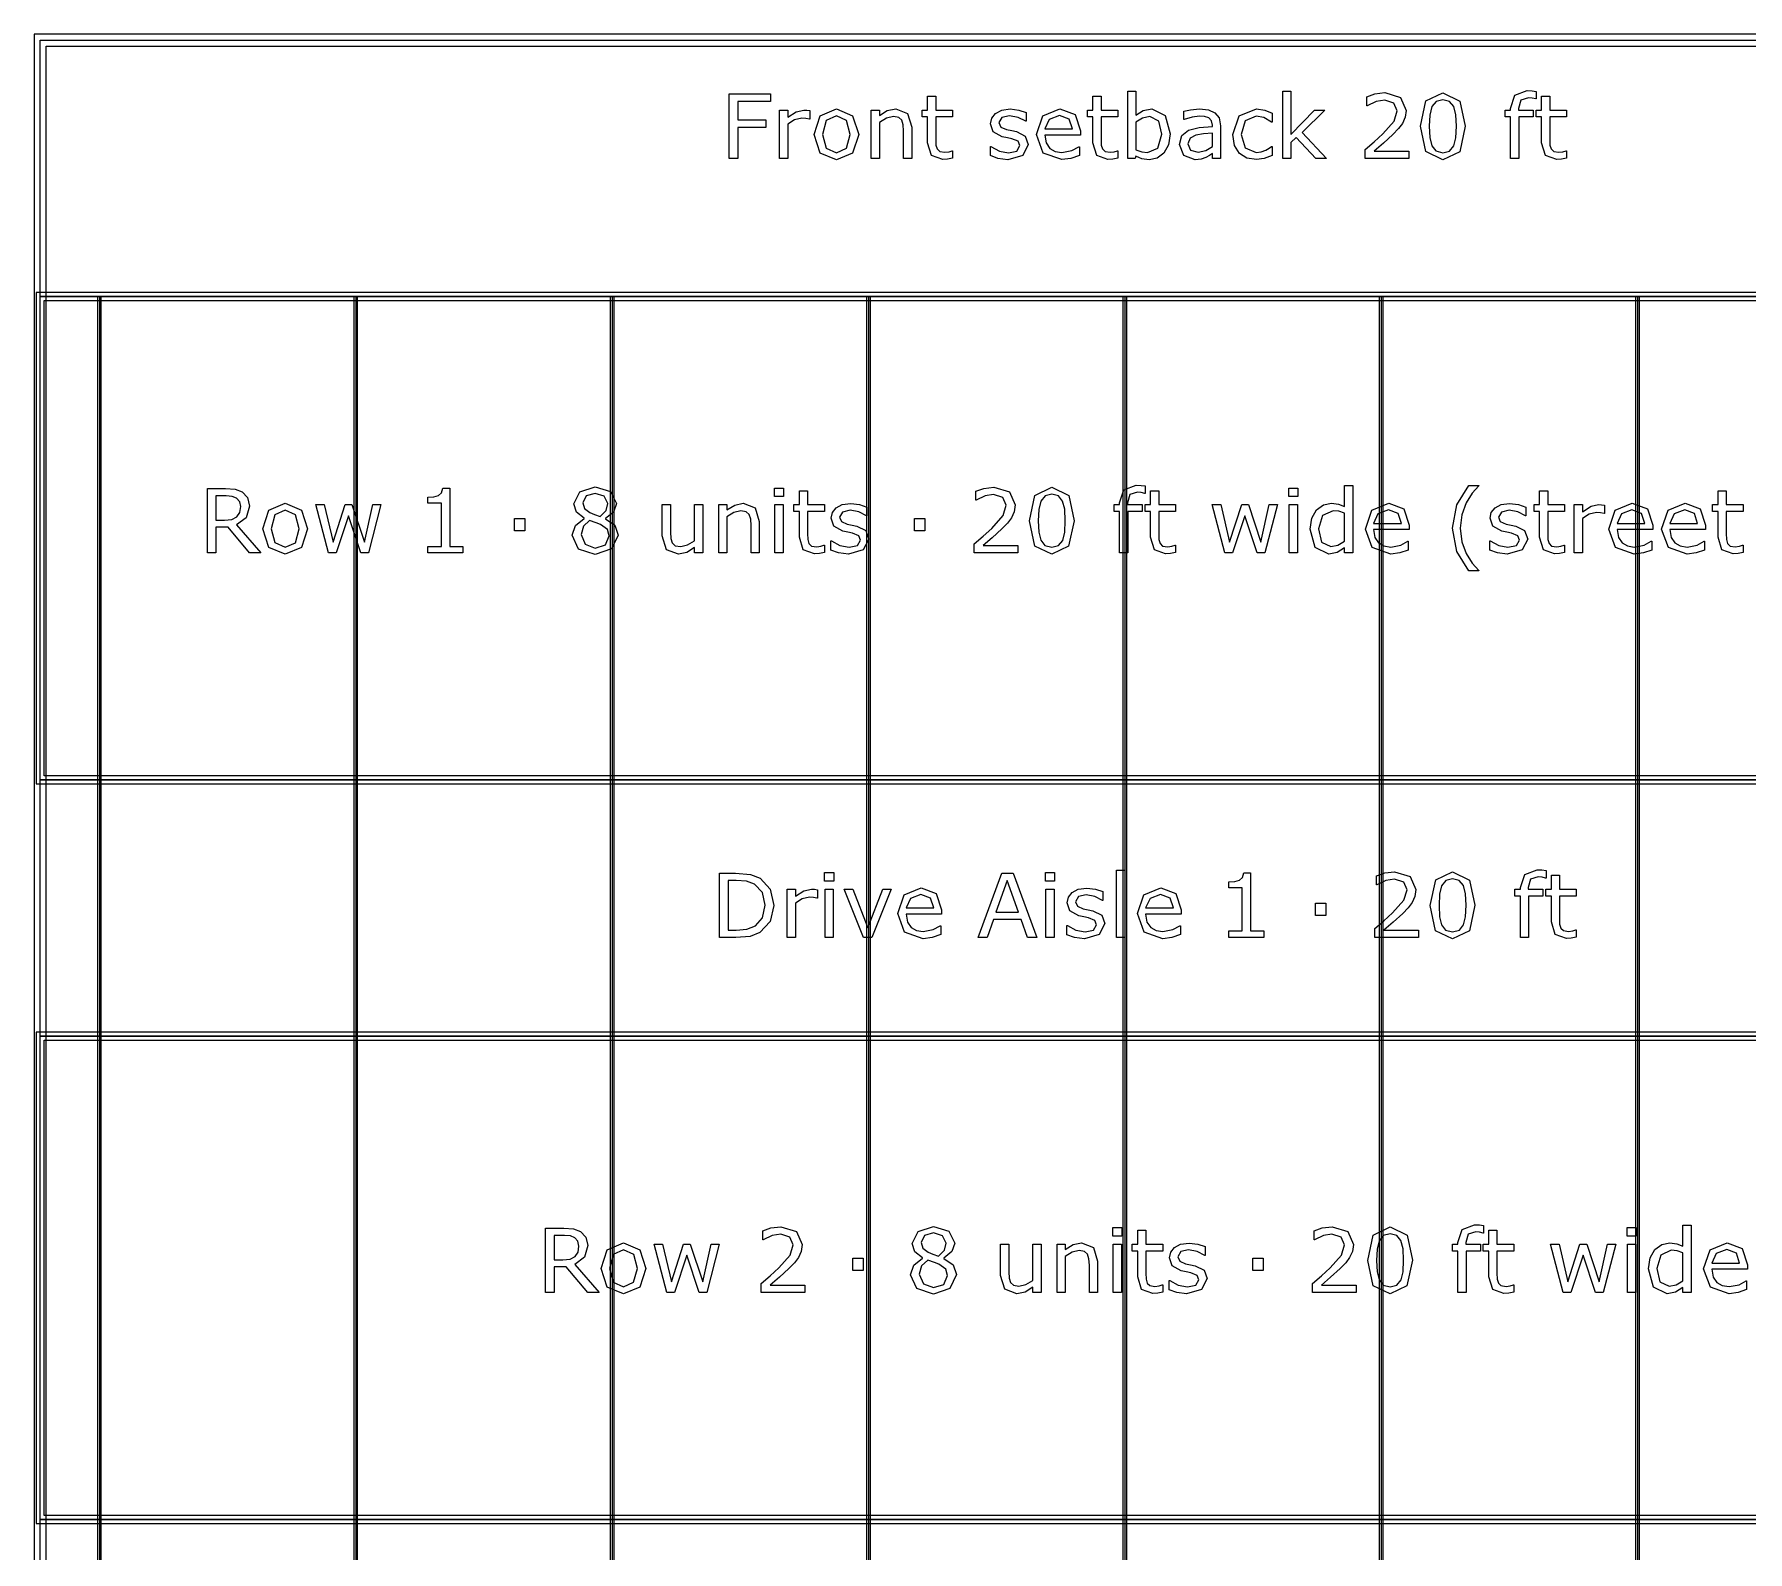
# Model space of a CAD drawing. Extents: x -3 to 198, y 3 to 612.
# Drawn here: x 11.48 to 57.46, y 267.13 to 307.84 of the extents above; entities that cross this region are included whole.
import ezdxf

# ---------------------------------------------------------------- set-up
doc = ezdxf.new("R2010")
doc.units = 0
doc.header["$MEASUREMENT"] = 0
doc.layers.add('Layer 1', color=7, linetype='Continuous')

msp = doc.modelspace()

# ---------------------------------------------------------------- linework, layer by layer
at = {"layer": 'Layer 1', "color": 7}
for points in [[(11.483006, 307.840781), (11.483006, 188.19656), (71.066891, 188.19656), (71.066891, 307.840781), (11.483006, 307.840781)], [(11.641652, 307.682137), (70.908244, 307.682137), (70.908244, 300.802979), (11.641652, 300.802979), (11.641652, 307.682137)], [(31.237783, 306.033785), (30.362257, 306.033785), (30.362257, 305.545444), (31.114535, 305.545444), (31.114535, 305.340816), (30.362257, 305.340816), (30.362257, 304.507141), (30.132038, 304.507141), (30.132038, 306.23844), (31.237783, 306.23844), (31.237783, 306.033785)], [(41.967346, 305.166429), (41.920837, 304.87343), (41.797589, 304.654831), (41.616205, 304.516481), (41.398778, 304.471131), (41.205767, 304.497854), (41.042985, 304.567625), (41.029042, 304.507167), (40.824403, 304.507167), (40.824403, 306.31636), (41.042993, 306.31636), (41.042993, 305.669877), (41.23833, 305.793147), (41.470874, 305.841962), (41.833641, 305.665247), (41.967354, 305.166429), (41.967346, 305.166429)], [(46.157782, 304.507167), (45.869429, 304.507167), (45.348531, 305.07573), (45.20668, 304.940872), (45.20668, 304.507141), (44.98809, 304.507141), (44.98809, 306.316333), (45.20668, 306.316333), (45.20668, 305.155925), (45.838036, 305.8059), (46.1136, 305.8059), (45.510149, 305.205931), (46.157782, 304.507167)], [(48.369273, 304.507167), (47.197252, 304.507167), (47.197252, 304.750187), (47.441425, 304.959472), (47.67048, 305.167593), (47.976274, 305.510598), (48.058827, 305.786162), (47.969297, 305.996611), (47.72164, 306.07334), (47.492585, 306.03614), (47.251902, 305.922184), (47.240287, 305.922184), (47.240287, 306.166367), (47.460041, 306.240768), (47.727466, 306.274503), (48.144883, 306.145439), (48.296036, 305.797777), (48.270451, 305.612913), (48.197199, 305.451305), (48.090228, 305.309436), (47.942564, 305.154814), (47.685604, 304.917615), (47.437943, 304.706002), (48.369281, 304.706002), (48.369273, 304.507167)], [(49.880806, 305.373386), (49.734304, 304.688539), (49.282007, 304.471131), (48.826221, 304.692032), (48.683209, 305.371057), (48.828547, 306.052412), (49.282007, 306.273338), (49.73663, 306.048919), (49.880806, 305.373386), (49.880806, 305.373386)], [(51.788828, 306.104746), (51.777213, 306.104746), (51.683035, 306.125648), (51.580715, 306.13729), (51.376076, 306.074504), (51.313291, 305.850111), (51.313291, 305.805926), (51.70745, 305.805926), (51.70745, 305.622226), (51.320265, 305.622226), (51.320265, 304.507141), (51.101674, 304.507141), (51.101674, 305.6222), (50.954011, 305.6222), (50.954011, 305.8059), (51.101674, 305.8059), (51.101674, 305.848921), (51.216784, 306.203541), (51.549322, 306.327948), (51.680709, 306.321069), (51.788841, 306.304665), (51.788828, 306.104746)], [(32.29353, 305.567537), (32.281915, 305.567537), (32.186572, 305.583941), (32.07844, 305.589762), (31.883101, 305.544412), (31.701719, 305.429319), (31.701719, 304.507141), (31.483128, 304.507141), (31.483128, 305.8059), (31.701719, 305.8059), (31.701719, 305.61405), (31.930773, 305.761714), (32.134248, 305.8059), (32.216801, 305.80246), (32.29354, 305.791877), (32.29353, 305.567537)], [(33.60624, 305.155925), (33.443458, 304.654805), (33.007441, 304.471105), (32.569096, 304.654805), (32.407478, 305.155925), (32.569096, 305.657072), (33.007441, 305.841936), (33.443458, 305.657072), (33.60624, 305.155925), (33.60624, 305.155925)], [(35.03057, 304.507141), (34.811979, 304.507141), (34.811979, 305.246624), (34.801502, 305.414052), (34.763132, 305.537321), (34.679415, 305.609394), (34.537564, 305.633735), (34.350366, 305.58955), (34.163169, 305.476758), (34.163169, 304.507141), (33.944578, 304.507141), (33.944578, 305.8059), (34.163169, 305.8059), (34.163169, 305.661728), (34.374782, 305.794258), (34.599188, 305.841936), (34.920098, 305.715201), (35.030556, 305.350102), (35.03057, 304.507141)], [(36.125851, 304.518783), (35.990974, 304.49206), (35.861913, 304.481476), (35.559606, 304.588447), (35.456125, 304.931453), (35.456125, 305.62212), (35.308458, 305.62212), (35.308458, 305.80582), (35.456125, 305.80582), (35.456125, 306.179041), (35.674715, 306.179041), (35.674715, 305.80582), (36.125851, 305.80582), (36.125851, 305.62212), (35.674715, 305.62212), (35.674715, 305.030275), (35.679372, 304.869831), (35.711929, 304.76286), (35.781692, 304.694254), (35.918891, 304.673352), (36.030513, 304.688433), (36.114227, 304.715183), (36.125843, 304.715183), (36.125851, 304.518783)], [(38.154795, 304.881552), (38.007128, 304.589717), (37.605991, 304.475761), (37.34089, 304.509496), (37.139741, 304.585061), (37.139741, 304.830409), (37.151356, 304.830409), (37.381575, 304.706002), (37.624584, 304.660652), (37.850151, 304.707166), (37.931542, 304.853665), (37.887357, 304.969923), (37.7176, 305.037365), (37.595517, 305.061707), (37.459479, 305.091922), (37.21647, 305.224478), (37.145543, 305.440749), (37.1781, 305.591905), (37.279255, 305.71864), (37.444363, 305.804682), (37.669931, 305.837226), (37.904798, 305.808175), (38.103624, 305.739569), (38.103624, 305.505862), (38.091983, 305.505862), (37.888508, 305.609341), (37.653638, 305.652362), (37.451324, 305.605848), (37.368772, 305.469826), (37.41877, 305.348885), (37.576898, 305.282634), (37.711774, 305.25472), (37.837348, 305.229056), (38.072216, 305.109305), (38.154771, 304.881394), (38.154795, 304.881552)], [(39.554706, 305.133885), (38.597789, 305.133885), (38.633833, 304.924574), (38.732665, 304.779238), (38.875678, 304.695524), (39.059388, 304.667611), (39.325651, 304.719945), (39.5175, 304.824588), (39.529116, 304.824588), (39.529116, 304.586225), (39.303548, 304.508332), (39.061703, 304.476926), (38.557083, 304.651339), (38.3757, 305.148993), (38.548944, 305.65477), (39.007056, 305.841962), (39.41168, 305.688478), (39.554695, 305.252471), (39.554706, 305.133885)], [(40.560457, 304.518783), (40.425581, 304.49206), (40.29652, 304.481476), (39.994213, 304.588447), (39.890732, 304.931453), (39.890732, 305.62212), (39.743068, 305.62212), (39.743068, 305.80582), (39.890732, 305.80582), (39.890732, 306.179041), (40.109322, 306.179041), (40.109322, 305.80582), (40.560457, 305.80582), (40.560457, 305.62212), (40.109322, 305.62212), (40.109322, 305.030275), (40.113979, 304.869831), (40.146536, 304.76286), (40.216299, 304.694254), (40.353498, 304.673352), (40.46512, 304.688433), (40.548837, 304.715183), (40.560452, 304.715183), (40.560457, 304.518783)], [(43.317262, 304.507167), (43.099835, 304.507167), (43.099835, 304.645518), (43.02077, 304.589717), (42.925427, 304.533917), (42.799854, 304.489731), (42.633584, 304.471211), (42.335928, 304.587468), (42.213842, 304.88396), (42.27663, 305.122323), (42.458015, 305.266494), (42.742881, 305.337429), (43.099835, 305.365342), (43.099835, 305.39905), (43.073091, 305.522293), (42.998677, 305.599049), (42.887058, 305.635085), (42.75102, 305.644345), (42.55917, 305.621062), (42.34058, 305.555948), (42.328965, 305.555948), (42.328965, 305.778013), (42.513837, 305.816377), (42.752194, 305.837279), (42.990552, 305.813996), (43.167285, 305.73724), (43.278905, 305.59889), (43.317275, 305.388441), (43.317262, 304.507167)], [(44.698573, 304.588553), (44.490446, 304.507167), (44.28232, 304.47809), (44.024196, 304.518783), (43.823046, 304.64438), (43.691657, 304.855994), (43.645149, 305.154814), (43.819556, 305.65477), (44.28232, 305.836141), (44.500911, 305.804762), (44.698573, 305.728033), (44.698573, 305.485013), (44.686957, 305.485013), (44.479995, 305.604764), (44.273031, 305.646621), (43.978862, 305.52105), (43.871894, 305.154814), (43.976536, 304.793208), (44.273031, 304.667611), (44.407904, 304.685073), (44.531152, 304.730396), (44.620682, 304.781566), (44.686957, 304.829244), (44.698573, 304.829244), (44.698573, 304.588553)], [(49.575012, 304.845516), (49.629659, 305.066443), (49.644767, 305.373386), (49.629659, 305.680355), (49.57385, 305.901255), (49.462228, 306.03614), (49.282007, 306.081489), (49.100623, 306.03614), (48.987839, 305.898953), (48.933192, 305.674534), (48.919248, 305.371057), (48.932028, 305.067607), (48.986675, 304.849009), (49.094807, 304.710632), (49.282005, 304.66298), (49.46339, 304.70833), (49.575009, 304.845516), (49.575012, 304.845516)], [(52.601569, 304.518783), (52.466692, 304.49206), (52.337632, 304.481476), (52.035324, 304.588447), (51.931843, 304.931453), (51.931843, 305.62212), (51.784177, 305.62212), (51.784177, 305.80582), (51.931843, 305.80582), (51.931843, 306.179041), (52.150434, 306.179041), (52.150434, 305.80582), (52.601569, 305.80582), (52.601569, 305.62212), (52.150434, 305.62212), (52.150434, 305.030275), (52.15509, 304.869831), (52.187645, 304.76286), (52.257407, 304.694254), (52.394609, 304.673352), (52.506229, 304.688433), (52.589946, 304.715183), (52.601561, 304.715183), (52.601569, 304.518783)], [(33.380672, 305.155925), (33.28184, 305.530336), (33.007441, 305.653579), (32.730714, 305.530336), (32.633045, 305.155925), (32.731875, 304.785033), (33.007441, 304.659461), (33.280678, 304.783868), (33.380672, 305.155925), (33.380672, 305.155925)], [(39.341928, 305.301313), (39.254725, 305.567563), (38.995438, 305.661755), (38.715224, 305.558276), (38.597789, 305.301313), (39.341928, 305.301313)], [(41.741778, 305.160608), (41.665041, 305.512927), (41.417381, 305.633841), (41.22437, 305.591984), (41.042985, 305.486177), (41.042985, 304.742038), (41.202278, 304.683909), (41.354595, 304.667505), (41.638297, 304.786117), (41.741778, 305.160502), (41.741778, 305.160608)], [(43.099835, 304.826916), (43.099835, 305.188522), (42.863803, 305.171059), (42.649861, 305.137325), (42.497546, 305.053611), (42.43941, 304.898988), (42.506849, 304.73037), (42.71265, 304.674569), (42.923102, 304.718754), (43.099835, 304.82689), (43.099835, 304.826916)], [(11.535715, 300.908918), (11.535715, 287.732473), (71.01418, 287.732473), (71.01418, 300.908918), (11.535715, 300.908918)], [(13.17644, 300.802979), (13.17644, 248.150962), (13.28186, 248.150962), (13.28186, 300.802979), (13.17644, 300.802979)], [(13.22915, 300.802979), (13.22915, 248.150962)], [(20.055598, 300.802979), (20.055598, 248.150962), (20.161018, 248.150962), (20.161018, 300.802979), (20.055598, 300.802979)], [(20.108308, 300.802979), (20.108308, 248.150962)], [(26.934756, 300.802979), (26.934756, 248.150962), (27.040176, 248.150962), (27.040176, 300.802979), (26.934756, 300.802979)], [(26.987466, 300.802979), (26.987466, 248.150962)], [(33.813914, 300.802979), (33.813914, 248.150962), (33.919334, 248.150962), (33.919334, 300.802979), (33.813914, 300.802979)], [(33.866624, 300.802979), (33.866624, 248.150962)], [(40.693072, 300.802979), (40.693072, 248.150962), (40.798492, 248.150962), (40.798492, 300.802979), (40.693072, 300.802979)], [(40.745782, 300.802979), (40.745782, 248.150962)], [(47.57223, 300.802979), (47.57223, 248.150962), (47.67765, 248.150962), (47.67765, 300.802979), (47.57223, 300.802979)], [(47.62494, 300.802979), (47.62494, 248.150962)], [(54.451388, 300.802979), (54.451388, 248.150962), (54.556808, 248.150962), (54.556808, 300.802979), (54.451388, 300.802979)], [(54.504098, 300.802979), (54.504098, 248.150962)], [(22.984227, 293.923821), (22.047076, 293.923821), (22.047076, 294.100562), (22.407519, 294.100562), (22.407519, 295.260944), (22.047076, 295.260944), (22.047076, 295.419085), (22.204043, 295.430727), (22.330779, 295.466763), (22.414495, 295.540026), (22.450539, 295.660941), (22.630761, 295.660941), (22.630761, 294.100589), (22.984227, 294.100589), (22.984227, 293.923821)], [(27.150245, 294.406341), (26.974676, 294.03312), (26.535169, 293.884292), (26.086359, 294.029628), (25.920091, 294.401711), (26.003806, 294.66214), (26.239838, 294.848195), (26.239838, 294.855074), (26.032874, 295.017872), (25.966599, 295.238772), (26.127055, 295.564341), (26.535169, 295.694569), (26.949096, 295.570162), (27.103737, 295.25388), (27.030487, 295.022502), (26.815384, 294.845787), (26.815384, 294.838908), (27.064206, 294.666823), (27.150245, 294.406367), (27.150245, 294.406341)], [(31.592993, 295.440014), (31.346497, 295.440014), (31.346497, 295.666735), (31.592993, 295.666735), (31.592993, 295.440014)], [(37.87516, 293.923847), (36.703139, 293.923847), (36.703139, 294.166867), (36.947309, 294.376152), (37.176367, 294.584273), (37.482161, 294.927278), (37.564714, 295.202842), (37.475184, 295.413291), (37.227527, 295.49002), (36.998469, 295.45282), (36.757789, 295.338864), (36.746173, 295.338864), (36.746173, 295.583047), (36.965928, 295.657448), (37.233353, 295.691183), (37.650769, 295.562119), (37.801923, 295.214457), (37.776338, 295.029593), (37.703085, 294.867985), (37.596115, 294.726116), (37.448451, 294.571494), (37.19149, 294.334295), (36.94383, 294.122682), (37.875168, 294.122682), (37.87516, 293.923847)], [(39.386693, 294.790066), (39.240191, 294.105219), (38.787894, 293.887811), (38.332108, 294.108712), (38.189093, 294.787737), (38.334433, 295.469092), (38.787894, 295.690018), (39.242517, 295.465599), (39.386693, 294.790066), (39.386693, 294.790066)], [(41.294715, 295.521426), (41.283073, 295.521426), (41.188892, 295.542328), (41.086575, 295.55397), (40.881936, 295.491184), (40.819148, 295.266791), (40.819148, 295.222606), (41.213311, 295.222606), (41.213311, 295.038906), (40.826125, 295.038906), (40.826125, 293.923821), (40.607535, 293.923821), (40.607535, 295.03888), (40.459868, 295.03888), (40.459868, 295.22258), (40.607535, 295.22258), (40.607535, 295.265601), (40.722644, 295.620221), (41.05518, 295.744628), (41.186569, 295.737749), (41.294702, 295.721345), (41.294715, 295.521426)], [(45.392135, 295.44004), (45.145636, 295.44004), (45.145636, 295.666762), (45.392135, 295.666762), (45.392135, 295.44004)], [(46.864134, 293.923821), (46.645544, 293.923821), (46.645544, 294.05987), (46.449043, 293.933134), (46.226965, 293.887785), (45.857221, 294.066828), (45.721183, 294.563318), (45.767692, 294.857481), (45.895591, 295.077244), (46.079299, 295.212102), (46.29789, 295.258616), (46.479274, 295.236391), (46.645544, 295.170113), (46.645544, 295.732881), (46.864134, 295.732881), (46.864134, 293.923821)], [(50.24532, 293.444793), (49.979057, 293.444793), (49.659308, 293.959857), (49.545363, 294.588903), (49.659308, 295.217923), (49.979057, 295.733013), (50.24532, 295.733013), (50.24532, 295.721371), (50.065099, 295.524892), (49.906968, 295.266765), (49.793023, 294.951673), (49.750002, 294.588903), (49.791859, 294.224969), (49.906968, 293.911042), (50.066261, 293.652914), (50.24532, 293.456409), (50.24532, 293.444793)], [(17.560146, 293.923821), (17.261328, 293.923821), (16.682294, 294.61216), (16.357896, 294.61216), (16.357896, 293.923821), (16.127677, 293.923821), (16.127677, 295.65512), (16.612531, 295.65512), (16.874143, 295.634218), (17.062503, 295.562119), (17.209005, 295.412127), (17.262491, 295.184241), (17.16831, 294.870287), (16.909024, 294.680767), (17.560146, 293.923821)], [(17.021808, 295.167917), (16.995065, 295.299309), (16.909024, 295.396993), (16.790427, 295.443506), (16.628809, 295.457529), (16.357896, 295.457529), (16.357896, 294.804089), (16.590439, 294.804089), (16.781125, 294.822609), (16.919489, 294.894682), (16.996228, 295.006309), (17.021808, 295.167917), (17.021808, 295.167917)], [(18.814719, 294.572605), (18.651939, 294.071485), (18.215919, 293.887785), (17.777575, 294.071485), (17.615957, 294.572605), (17.777575, 295.073752), (18.215919, 295.258616), (18.651939, 295.073752), (18.814719, 294.572605), (18.814719, 294.572605)], [(20.78669, 295.22258), (20.448338, 293.923821), (20.246026, 293.923821), (19.912325, 294.924924), (19.580951, 293.923821), (19.3798, 293.923821), (19.037961, 295.22258), (19.265854, 295.22258), (19.504211, 294.21682), (19.82861, 295.22258), (20.008831, 295.22258), (20.341368, 294.21682), (20.566936, 295.22258), (20.78669, 295.22258)], [(26.874682, 295.251657), (26.778176, 295.449301), (26.534005, 295.523728), (26.293323, 295.453957), (26.200306, 295.265601), (26.246815, 295.120265), (26.389829, 295.01213), (26.513077, 294.957467), (26.671207, 294.901667), (26.830499, 295.060972), (26.874682, 295.251657), (26.874682, 295.251657)], [(29.421034, 293.923821), (29.202444, 293.923821), (29.202444, 294.067992), (28.99083, 293.934298), (28.767588, 293.887785), (28.449004, 294.012192), (28.335056, 294.379618), (28.335056, 295.22258), (28.553647, 295.22258), (28.553647, 294.483097), (28.56296, 294.31334), (28.602491, 294.193563), (28.683882, 294.119163), (28.829223, 294.095879), (29.014095, 294.140065), (29.202454, 294.252856), (29.202454, 295.222553), (29.421045, 295.222553), (29.421034, 293.923821)], [(30.937219, 293.923821), (30.718629, 293.923821), (30.718629, 294.663304), (30.708151, 294.830732), (30.669781, 294.954001), (30.586065, 295.026074), (30.444214, 295.050415), (30.257016, 295.00623), (30.069818, 294.893438), (30.069818, 293.923821), (29.851228, 293.923821), (29.851228, 295.22258), (30.069818, 295.22258), (30.069818, 295.078408), (30.281434, 295.210938), (30.505838, 295.258616), (30.826748, 295.131881), (30.937206, 294.766782), (30.937219, 293.923821)], [(31.579039, 293.923821), (31.360449, 293.923821), (31.360449, 295.22258), (31.579039, 295.22258), (31.579039, 293.923821)], [(32.685949, 293.935463), (32.551072, 293.90874), (32.422011, 293.898156), (32.119704, 294.005127), (32.016223, 294.348133), (32.016223, 295.0388), (31.868557, 295.0388), (31.868557, 295.2225), (32.016223, 295.2225), (32.016223, 295.595721), (32.234814, 295.595721), (32.234814, 295.2225), (32.685949, 295.2225), (32.685949, 295.0388), (32.234814, 295.0388), (32.234814, 294.446955), (32.23947, 294.286511), (32.272025, 294.17954), (32.34179, 294.110934), (32.478989, 294.090032), (32.590612, 294.105113), (32.674326, 294.131863), (32.685941, 294.131863), (32.685949, 293.935463)], [(33.877734, 294.298232), (33.73007, 294.006397), (33.32893, 293.892441), (33.063832, 293.926176), (32.862682, 294.001741), (32.862682, 294.247089), (32.874298, 294.247089), (33.104516, 294.122682), (33.347525, 294.077332), (33.573093, 294.123846), (33.654481, 294.270345), (33.610299, 294.386603), (33.440542, 294.454045), (33.318456, 294.478387), (33.182418, 294.508602), (32.939411, 294.641158), (32.868485, 294.857429), (32.901042, 295.008585), (33.002197, 295.13532), (33.167302, 295.221362), (33.39287, 295.253906), (33.62774, 295.224855), (33.826563, 295.156249), (33.826563, 294.922542), (33.814948, 294.922542), (33.611471, 295.026021), (33.376603, 295.069042), (33.17429, 295.022528), (33.091737, 294.886506), (33.141733, 294.765565), (33.299863, 294.699314), (33.43474, 294.6714), (33.560314, 294.645736), (33.795181, 294.525985), (33.877734, 294.298074), (33.877734, 294.298232)], [(39.080899, 294.262196), (39.135546, 294.483123), (39.150653, 294.790066), (39.135546, 295.097035), (39.079735, 295.317935), (38.968115, 295.45282), (38.787894, 295.498169), (38.606509, 295.45282), (38.493726, 295.315633), (38.439079, 295.091214), (38.425135, 294.787737), (38.437914, 294.484287), (38.492564, 294.265689), (38.600696, 294.127312), (38.787894, 294.07966), (38.969276, 294.12501), (39.080899, 294.262196), (39.080899, 294.262196)], [(42.107453, 293.935463), (41.972579, 293.90874), (41.843518, 293.898156), (41.541211, 294.005127), (41.437727, 294.348133), (41.437727, 295.0388), (41.290064, 295.0388), (41.290064, 295.2225), (41.437727, 295.2225), (41.437727, 295.595721), (41.656321, 295.595721), (41.656321, 295.2225), (42.107453, 295.2225), (42.107453, 295.0388), (41.656321, 295.0388), (41.656321, 294.446955), (41.660977, 294.286511), (41.693534, 294.17954), (41.763297, 294.110934), (41.900499, 294.090032), (42.012119, 294.105113), (42.095835, 294.131863), (42.10745, 294.131863), (42.107453, 293.935463)], [(44.842167, 295.222606), (44.503816, 293.923847), (44.301502, 293.923847), (43.967802, 294.92495), (43.636428, 293.923847), (43.435279, 293.923847), (43.09344, 295.222606), (43.321331, 295.222606), (43.559688, 294.216847), (43.884088, 295.222606), (44.064309, 295.222606), (44.396847, 294.216847), (44.622415, 295.222606), (44.842167, 295.222606)], [(45.378181, 293.923821), (45.15959, 293.923821), (45.15959, 295.22258), (45.378181, 295.22258), (45.378181, 293.923821)], [(48.381481, 294.550539), (47.424566, 294.550539), (47.46061, 294.341227), (47.55944, 294.195892), (47.702455, 294.112178), (47.886163, 294.084264), (48.152426, 294.136599), (48.344275, 294.241241), (48.35589, 294.241241), (48.35589, 294.002878), (48.130323, 293.924985), (47.888475, 293.893579), (47.383857, 294.067992), (47.202472, 294.565646), (47.375719, 295.071423), (47.833828, 295.258616), (48.238455, 295.105131), (48.381467, 294.669125), (48.381481, 294.550539)], [(51.559191, 294.298206), (51.411525, 294.006371), (51.010388, 293.892415), (50.745289, 293.926149), (50.544137, 294.001714), (50.544137, 294.247062), (50.555752, 294.247062), (50.785971, 294.122655), (51.028978, 294.077306), (51.254545, 294.123819), (51.335936, 294.270319), (51.291753, 294.386577), (51.121997, 294.454019), (50.99991, 294.478361), (50.863872, 294.508576), (50.620864, 294.641132), (50.549939, 294.857402), (50.582494, 295.008558), (50.683652, 295.135294), (50.848757, 295.221336), (51.074324, 295.25388), (51.309192, 295.224829), (51.508018, 295.156222), (51.508018, 294.922516), (51.496403, 294.922516), (51.292928, 295.025994), (51.058061, 295.069016), (50.855747, 295.022502), (50.773195, 294.88648), (50.82319, 294.765539), (50.981321, 294.699287), (51.116195, 294.671374), (51.241768, 294.645709), (51.476639, 294.525959), (51.559191, 294.298047), (51.559191, 294.298206)], [(52.54634, 293.935436), (52.411463, 293.908713), (52.282402, 293.89813), (51.980095, 294.005101), (51.876614, 294.348106), (51.876614, 295.038774), (51.728948, 295.038774), (51.728948, 295.222474), (51.876614, 295.222474), (51.876614, 295.595695), (52.095205, 295.595695), (52.095205, 295.222474), (52.54634, 295.222474), (52.54634, 295.038774), (52.095205, 295.038774), (52.095205, 294.446928), (52.099861, 294.286485), (52.132416, 294.179514), (52.202178, 294.110908), (52.33938, 294.090006), (52.451, 294.105087), (52.534717, 294.131836), (52.546358, 294.131836), (52.54634, 293.935436)], [(53.62069, 294.984217), (53.609075, 294.984217), (53.513732, 295.000621), (53.405597, 295.006442), (53.210261, 294.961092), (53.028878, 294.845999), (53.028878, 293.923821), (52.810285, 293.923821), (52.810285, 295.22258), (53.028878, 295.22258), (53.028878, 295.03073), (53.257933, 295.178394), (53.461408, 295.22258), (53.543961, 295.21914), (53.6207, 295.208557), (53.62069, 294.984217)], [(54.913633, 294.550539), (53.956715, 294.550539), (53.99276, 294.341227), (54.091592, 294.195892), (54.234607, 294.112178), (54.418315, 294.084264), (54.684578, 294.136599), (54.876427, 294.241241), (54.888042, 294.241241), (54.888042, 294.002878), (54.662475, 293.924985), (54.42063, 293.893579), (53.916009, 294.067992), (53.734627, 294.565646), (53.907871, 295.071423), (54.365983, 295.258616), (54.770607, 295.105131), (54.913622, 294.669125), (54.913633, 294.550539)], [(56.33215, 294.550539), (55.375232, 294.550539), (55.411276, 294.341227), (55.510109, 294.195892), (55.653121, 294.112178), (55.836832, 294.084264), (56.103095, 294.136599), (56.294941, 294.241241), (56.306556, 294.241241), (56.306556, 294.002878), (56.080989, 293.924985), (55.839144, 293.893579), (55.334523, 294.067992), (55.153139, 294.565646), (55.326385, 295.071423), (55.784497, 295.258616), (56.189121, 295.105131), (56.332136, 294.669125), (56.33215, 294.550539)], [(57.337901, 293.935436), (57.203025, 293.908713), (57.073964, 293.89813), (56.771656, 294.005101), (56.668175, 294.348106), (56.668175, 295.038774), (56.520509, 295.038774), (56.520509, 295.222474), (56.668175, 295.222474), (56.668175, 295.595695), (56.886766, 295.595695), (56.886766, 295.222474), (57.337901, 295.222474), (57.337901, 295.038774), (56.886766, 295.038774), (56.886766, 294.446928), (56.891422, 294.286485), (56.923979, 294.179514), (56.993742, 294.110908), (57.130942, 294.090006), (57.242564, 294.105087), (57.326278, 294.131836), (57.337893, 294.131836), (57.337901, 293.935436)], [(18.589152, 294.572605), (18.490321, 294.947016), (18.215919, 295.070259), (17.939193, 294.947016), (17.841524, 294.572605), (17.940355, 294.201713), (18.215919, 294.076141), (18.489158, 294.200548), (18.589152, 294.572605), (18.589152, 294.572605)], [(24.646914, 294.517969), (24.369025, 294.517969), (24.369025, 294.84703), (24.646914, 294.84703), (24.646914, 294.517969)], [(26.910726, 294.384248), (26.863056, 294.555169), (26.679346, 294.685397), (26.559585, 294.733075), (26.386341, 294.794696), (26.217746, 294.640047), (26.15496, 294.419147), (26.263093, 294.159855), (26.537495, 294.057541), (26.808407, 294.144748), (26.910726, 294.384248), (26.910726, 294.384248)], [(35.384616, 294.517995), (35.106727, 294.517995), (35.106727, 294.847057), (35.384616, 294.847057), (35.384616, 294.517995)], [(46.645544, 294.24357), (46.645544, 294.988873), (46.487413, 295.04351), (46.335098, 295.058591), (46.04907, 294.930692), (45.946751, 294.567922), (46.025814, 294.215603), (46.279287, 294.095853), (46.467649, 294.136546), (46.645544, 294.243517), (46.645544, 294.24357)], [(48.168706, 294.717967), (48.081502, 294.984217), (47.822216, 295.078408), (47.541999, 294.97493), (47.424566, 294.717967), (48.168706, 294.717967)], [(54.700855, 294.717967), (54.613651, 294.984217), (54.354365, 295.078408), (54.074151, 294.97493), (53.956715, 294.717967), (54.700855, 294.717967)], [(56.119372, 294.717967), (56.032168, 294.984217), (55.772882, 295.078408), (55.492667, 294.97493), (55.375232, 294.717967), (56.119372, 294.717967)], [(11.641652, 287.838412), (70.908244, 287.838412), (70.908244, 280.959254), (11.641652, 280.959254), (11.641652, 287.838412)], [(31.333125, 284.468974), (31.229644, 284.04109), (30.956404, 283.743434), (30.691305, 283.637628), (30.307607, 283.605084), (29.870426, 283.605084), (29.870426, 285.336383), (30.302958, 285.336383), (30.705257, 285.299156), (30.95873, 285.19917), (31.234296, 284.905007), (31.333125, 284.468974), (31.333125, 284.468974)], [(31.092442, 284.472414), (31.021518, 284.815419), (30.809902, 285.035182), (30.592473, 285.115403), (30.31691, 285.138686), (30.100645, 285.138686), (30.100645, 283.802728), (30.31691, 283.802728), (30.606427, 283.827069), (30.83432, 283.917742), (31.027331, 284.135176), (31.092442, 284.472361), (31.092442, 284.472414)], [(32.93884, 285.121224), (32.692344, 285.121224), (32.692344, 285.347945), (32.93884, 285.347945), (32.93884, 285.121224)], [(38.38385, 283.605084), (38.138515, 283.605084), (37.968759, 284.087604), (37.219967, 284.087604), (37.050211, 283.605084), (36.816505, 283.605084), (37.446699, 285.336383), (37.753655, 285.336383), (38.38385, 283.605084)], [(37.897832, 284.285274), (37.594363, 285.13522), (37.28973, 284.285274), (37.897832, 284.285274)], [(38.864052, 285.121277), (38.617556, 285.121277), (38.617556, 285.347998), (38.864052, 285.347998), (38.864052, 285.121277)], [(40.744176, 283.605084), (40.525583, 283.605084), (40.525583, 285.414276), (40.744176, 285.414276), (40.744176, 283.605084)], [(44.477664, 283.605084), (43.540511, 283.605084), (43.540511, 283.781825), (43.900955, 283.781825), (43.900955, 284.942207), (43.540511, 284.942207), (43.540511, 285.100348), (43.697481, 285.11199), (43.824216, 285.148026), (43.907932, 285.221289), (43.943977, 285.342204), (44.124197, 285.342204), (44.124197, 283.781852), (44.477664, 283.781852), (44.477664, 283.605084)], [(48.630885, 283.605084), (47.458864, 283.605084), (47.458864, 283.848103), (47.703037, 284.057389), (47.932092, 284.26551), (48.237886, 284.608515), (48.320439, 284.884078), (48.230909, 285.094528), (47.983252, 285.171257), (47.754197, 285.134056), (47.513514, 285.0201), (47.501898, 285.0201), (47.501898, 285.264284), (47.721653, 285.338685), (47.989078, 285.372419), (48.406494, 285.243355), (48.557648, 284.895693), (48.532063, 284.710829), (48.45881, 284.549222), (48.351839, 284.407353), (48.204176, 284.25273), (47.947215, 284.015532), (47.699555, 283.803918), (48.630893, 283.803918), (48.630885, 283.605084)], [(50.142418, 284.471302), (49.995916, 283.786456), (49.543619, 283.569048), (49.087833, 283.789948), (48.94482, 284.468974), (49.090158, 285.150328), (49.543619, 285.371255), (49.998242, 285.146836), (50.142418, 284.471302), (50.142418, 284.471302)], [(49.836624, 283.943433), (49.891271, 284.16436), (49.906378, 284.471302), (49.891271, 284.778271), (49.835462, 284.999172), (49.72384, 285.134056), (49.543619, 285.179406), (49.362234, 285.134056), (49.249451, 284.99687), (49.194804, 284.772451), (49.18086, 284.468974), (49.193639, 284.165524), (49.248286, 283.946925), (49.356419, 283.808548), (49.543617, 283.760897), (49.725001, 283.806246), (49.836621, 283.943433), (49.836624, 283.943433)], [(52.05044, 285.202663), (52.038825, 285.202663), (51.944646, 285.223565), (51.842327, 285.235206), (51.637688, 285.172421), (51.574902, 284.948028), (51.574902, 284.903843), (51.969062, 284.903843), (51.969062, 284.720143), (51.581877, 284.720143), (51.581877, 283.605084), (51.363286, 283.605084), (51.363286, 284.720143), (51.21562, 284.720143), (51.21562, 284.903843), (51.363286, 284.903843), (51.363286, 284.946864), (51.478396, 285.301484), (51.810931, 285.425891), (51.942321, 285.419012), (52.050453, 285.402608), (52.05044, 285.202663)], [(52.863181, 283.616699), (52.728304, 283.589976), (52.599243, 283.579393), (52.296936, 283.686364), (52.193455, 284.029369), (52.193455, 284.720037), (52.045789, 284.720037), (52.045789, 284.903737), (52.193455, 284.903737), (52.193455, 285.276958), (52.412046, 285.276958), (52.412046, 284.903737), (52.863181, 284.903737), (52.863181, 284.720037), (52.412046, 284.720037), (52.412046, 284.128191), (52.416702, 283.967748), (52.449256, 283.860777), (52.519019, 283.792171), (52.656221, 283.771269), (52.767841, 283.78635), (52.851558, 283.813099), (52.863173, 283.813099), (52.863181, 283.616699)], [(32.498169, 284.665427), (32.486554, 284.665427), (32.391209, 284.681831), (32.283076, 284.687652), (32.08774, 284.642302), (31.906355, 284.527209), (31.906355, 283.605084), (31.687764, 283.605084), (31.687764, 284.903843), (31.906355, 284.903843), (31.906355, 284.711993), (32.135412, 284.859657), (32.338887, 284.903843), (32.42144, 284.900403), (32.49818, 284.88982), (32.498169, 284.665427)], [(32.924896, 283.605031), (32.706306, 283.605031), (32.706306, 284.90379), (32.924896, 284.90379), (32.924896, 283.605031)], [(34.480615, 284.90379), (33.955066, 283.605031), (33.735311, 283.605031), (33.213252, 284.90379), (33.450446, 284.90379), (33.852747, 283.870143), (34.251558, 284.90379), (34.480615, 284.90379)], [(35.832857, 284.231749), (34.875939, 284.231749), (34.911983, 284.022437), (35.010813, 283.877102), (35.153828, 283.793388), (35.337539, 283.765474), (35.603799, 283.817809), (35.795648, 283.922451), (35.807264, 283.922451), (35.807264, 283.684088), (35.581696, 283.606195), (35.339851, 283.574789), (34.835231, 283.749202), (34.653846, 284.246857), (34.827092, 284.752633), (35.285202, 284.939826), (35.689828, 284.786341), (35.832843, 284.350335), (35.832857, 284.231749)], [(35.620079, 284.399177), (35.532875, 284.665427), (35.273589, 284.759618), (34.993372, 284.65614), (34.875939, 284.399177), (35.620079, 284.399177)], [(38.850108, 283.605084), (38.631515, 283.605084), (38.631515, 284.903843), (38.850108, 284.903843), (38.850108, 283.605084)], [(40.210488, 283.979469), (40.062822, 283.687634), (39.661685, 283.573678), (39.396583, 283.607412), (39.195434, 283.682977), (39.195434, 283.928325), (39.207049, 283.928325), (39.437266, 283.803918), (39.680275, 283.758569), (39.905842, 283.805082), (39.987233, 283.951582), (39.943048, 284.06784), (39.773291, 284.135282), (39.651207, 284.159624), (39.515169, 284.189839), (39.272161, 284.322395), (39.201234, 284.538665), (39.233791, 284.689821), (39.334946, 284.816557), (39.500054, 284.902599), (39.725621, 284.935143), (39.960489, 284.906092), (40.159315, 284.837485), (40.159315, 284.603779), (40.1477, 284.603779), (39.944225, 284.707257), (39.709355, 284.750279), (39.507044, 284.703765), (39.424489, 284.567743), (39.474487, 284.446802), (39.632615, 284.38055), (39.767492, 284.352637), (39.893065, 284.326972), (40.127933, 284.207222), (40.210488, 283.97931), (40.210488, 283.979469)], [(42.263848, 284.231802), (41.306931, 284.231802), (41.342975, 284.02249), (41.441807, 283.877155), (41.58482, 283.793441), (41.76853, 283.765527), (42.034793, 283.817862), (42.22664, 283.922504), (42.238255, 283.922504), (42.238255, 283.684141), (42.012687, 283.606248), (41.770843, 283.574842), (41.266222, 283.749255), (41.084837, 284.246909), (41.258083, 284.752686), (41.716193, 284.939879), (42.12082, 284.786394), (42.263835, 284.350388), (42.263848, 284.231802)], [(42.05107, 284.39923), (41.963867, 284.66548), (41.704581, 284.759671), (41.424366, 284.656193), (41.306931, 284.39923), (42.05107, 284.39923)], [(46.140352, 284.199232), (45.86246, 284.199232), (45.86246, 284.528293), (46.140352, 284.528293), (46.140352, 284.199232)], [(11.535715, 281.065193), (11.535715, 267.888748), (71.01418, 267.888748), (71.01418, 281.065193), (11.535715, 281.065193)], [(50.373219, 275.677701), (50.361578, 275.677701), (50.267397, 275.698603), (50.16508, 275.710245), (49.960441, 275.647459), (49.897652, 275.423066), (49.897652, 275.378881), (50.291815, 275.378881), (50.291815, 275.195181), (49.904629, 275.195181), (49.904629, 274.080096), (49.686039, 274.080096), (49.686039, 275.195155), (49.538373, 275.195155), (49.538373, 275.378855), (49.686039, 275.378855), (49.686039, 275.421876), (49.801148, 275.776496), (50.133684, 275.900903), (50.265074, 275.894024), (50.373206, 275.87762), (50.373219, 275.677701)], [(55.942638, 274.080096), (55.724048, 274.080096), (55.724048, 274.216145), (55.527547, 274.089409), (55.30547, 274.04406), (54.935725, 274.223103), (54.799687, 274.719593), (54.846196, 275.013756), (54.974095, 275.233519), (55.157803, 275.368377), (55.376394, 275.414891), (55.557779, 275.392666), (55.724048, 275.326388), (55.724048, 275.889156), (55.942638, 275.889156), (55.942638, 274.080096)], [(26.63865, 274.080096), (26.339832, 274.080096), (25.760798, 274.768435), (25.4364, 274.768435), (25.4364, 274.080096), (25.206182, 274.080096), (25.206182, 275.811395), (25.691035, 275.811395), (25.952647, 275.790493), (26.141007, 275.718394), (26.28751, 275.568402), (26.340995, 275.340516), (26.246815, 275.026562), (25.987528, 274.837042), (26.63865, 274.080096)], [(26.100312, 275.324192), (26.073569, 275.455584), (25.987528, 275.553268), (25.868931, 275.599781), (25.707313, 275.613804), (25.4364, 275.613804), (25.4364, 274.960364), (25.668944, 274.960364), (25.859629, 274.978884), (25.997993, 275.050957), (26.074732, 275.162584), (26.100312, 275.324192), (26.100312, 275.324192)], [(32.161561, 274.080096), (30.989543, 274.080096), (30.989543, 274.323115), (31.233714, 274.532401), (31.462768, 274.740522), (31.768563, 275.083527), (31.851115, 275.35909), (31.761588, 275.56954), (31.513928, 275.646269), (31.284873, 275.609068), (31.04419, 275.495112), (31.032575, 275.495112), (31.032575, 275.739296), (31.25233, 275.813697), (31.519754, 275.847431), (31.937171, 275.718367), (32.088325, 275.370705), (32.062739, 275.185841), (31.989487, 275.024234), (31.882519, 274.882365), (31.734852, 274.727742), (31.477892, 274.490544), (31.230232, 274.27893), (32.161569, 274.27893), (32.161561, 274.080096)], [(36.22875, 274.562616), (36.05318, 274.189395), (35.613673, 274.040567), (35.164864, 274.185903), (34.998595, 274.557986), (35.082311, 274.818415), (35.318343, 275.00447), (35.318343, 275.011349), (35.111379, 275.174147), (35.045103, 275.395047), (35.20556, 275.720616), (35.613673, 275.850844), (36.0276, 275.726437), (36.182241, 275.410155), (36.108991, 275.178777), (35.893888, 275.002062), (35.893888, 274.995183), (36.14271, 274.823098), (36.22875, 274.562642), (36.22875, 274.562616)], [(35.953186, 275.407932), (35.85668, 275.605576), (35.612509, 275.680003), (35.371826, 275.610232), (35.278809, 275.421876), (35.325318, 275.27654), (35.468333, 275.168405), (35.591581, 275.113742), (35.749711, 275.057942), (35.909004, 275.217247), (35.953186, 275.407932), (35.953186, 275.407932)], [(40.671498, 275.596289), (40.425002, 275.596289), (40.425002, 275.82301), (40.671498, 275.82301), (40.671498, 275.596289)], [(41.764453, 274.091738), (41.629577, 274.065015), (41.500516, 274.054431), (41.198208, 274.161402), (41.094727, 274.504408), (41.094727, 275.195075), (40.947061, 275.195075), (40.947061, 275.378775), (41.094727, 275.378775), (41.094727, 275.751996), (41.313318, 275.751996), (41.313318, 275.378775), (41.764453, 275.378775), (41.764453, 275.195075), (41.313318, 275.195075), (41.313318, 274.60323), (41.317974, 274.442786), (41.350529, 274.335815), (41.420294, 274.267209), (41.557494, 274.246307), (41.669116, 274.261388), (41.75283, 274.288138), (41.764445, 274.288138), (41.764453, 274.091738)], [(46.953664, 274.080122), (45.781643, 274.080122), (45.781643, 274.323142), (46.025814, 274.532427), (46.254871, 274.740548), (46.560665, 275.083553), (46.643218, 275.359117), (46.553688, 275.569566), (46.306031, 275.646295), (46.076973, 275.609095), (45.836293, 275.495139), (45.824678, 275.495139), (45.824678, 275.739322), (46.044432, 275.813723), (46.311857, 275.847458), (46.729274, 275.718394), (46.880427, 275.370732), (46.854842, 275.185868), (46.78159, 275.02426), (46.674619, 274.882391), (46.526955, 274.727769), (46.269995, 274.49057), (46.022334, 274.278957), (46.953672, 274.278957), (46.953664, 274.080122)], [(48.465197, 274.946341), (48.318695, 274.261494), (47.866398, 274.044086), (47.410612, 274.264987), (47.267597, 274.944012), (47.412938, 275.625367), (47.866398, 275.846293), (48.321021, 275.621874), (48.465197, 274.946341), (48.465197, 274.946341)], [(48.159403, 274.418471), (48.21405, 274.639398), (48.229158, 274.946341), (48.21405, 275.25331), (48.158239, 275.47421), (48.046619, 275.609095), (47.866398, 275.654444), (47.685014, 275.609095), (47.57223, 275.471908), (47.517583, 275.247489), (47.503639, 274.944012), (47.516419, 274.640562), (47.571068, 274.421964), (47.679201, 274.283587), (47.866398, 274.235935), (48.047781, 274.281285), (48.159403, 274.418471), (48.159403, 274.418471)], [(51.185957, 274.091738), (51.051083, 274.065015), (50.922023, 274.054431), (50.619715, 274.161402), (50.516232, 274.504408), (50.516232, 275.195075), (50.368568, 275.195075), (50.368568, 275.378775), (50.516232, 275.378775), (50.516232, 275.751996), (50.734825, 275.751996), (50.734825, 275.378775), (51.185957, 275.378775), (51.185957, 275.195075), (50.734825, 275.195075), (50.734825, 274.60323), (50.739481, 274.442786), (50.772038, 274.335815), (50.841801, 274.267209), (50.979003, 274.246307), (51.090623, 274.261388), (51.174339, 274.288138), (51.185955, 274.288138), (51.185957, 274.091738)], [(54.470639, 275.596315), (54.22414, 275.596315), (54.22414, 275.823037), (54.470639, 275.823037), (54.470639, 275.596315)], [(27.893224, 274.72888), (27.730444, 274.22776), (27.294425, 274.04406), (26.856079, 274.22776), (26.694461, 274.72888), (26.856079, 275.230027), (27.294425, 275.414891), (27.730444, 275.230027), (27.893224, 274.72888), (27.893224, 274.72888)], [(27.667656, 274.72888), (27.568826, 275.103291), (27.294425, 275.226534), (27.017697, 275.103291), (26.920029, 274.72888), (27.018859, 274.357988), (27.294425, 274.232416), (27.567662, 274.356823), (27.667656, 274.72888), (27.667656, 274.72888)], [(29.865192, 275.378855), (29.526844, 274.080096), (29.32453, 274.080096), (28.99083, 275.081199), (28.659456, 274.080096), (28.458304, 274.080096), (28.116465, 275.378855), (28.344359, 275.378855), (28.582716, 274.373095), (28.907114, 275.378855), (29.087334, 275.378855), (29.419873, 274.373095), (29.64544, 275.378855), (29.865192, 275.378855)], [(33.725419, 274.674244), (33.44753, 274.674244), (33.44753, 275.003305), (33.725419, 275.003305), (33.725419, 274.674244)], [(38.499538, 274.080096), (38.280948, 274.080096), (38.280948, 274.224267), (38.069334, 274.090573), (37.846093, 274.04406), (37.527508, 274.168467), (37.41356, 274.535893), (37.41356, 275.378855), (37.632151, 275.378855), (37.632151, 274.639372), (37.641464, 274.469615), (37.680995, 274.349838), (37.762386, 274.275438), (37.907727, 274.252154), (38.092599, 274.29634), (38.280959, 274.409131), (38.280959, 275.378828), (38.499549, 275.378828), (38.499538, 274.080096)], [(40.015723, 274.080096), (39.797133, 274.080096), (39.797133, 274.819579), (39.786682, 274.987007), (39.748312, 275.110276), (39.664595, 275.182349), (39.522744, 275.20669), (39.335547, 275.162505), (39.148349, 275.049713), (39.148349, 274.080096), (38.929758, 274.080096), (38.929758, 275.378855), (39.148349, 275.378855), (39.148349, 275.234683), (39.359965, 275.367213), (39.584368, 275.414891), (39.905279, 275.288156), (40.015737, 274.923057), (40.015723, 274.080096)], [(40.657544, 274.080096), (40.438953, 274.080096), (40.438953, 275.378855), (40.657544, 275.378855), (40.657544, 274.080096)], [(42.956238, 274.454507), (42.808574, 274.162672), (42.407435, 274.048716), (42.142336, 274.082451), (41.941187, 274.158016), (41.941187, 274.403364), (41.952802, 274.403364), (42.183021, 274.278957), (42.42603, 274.233607), (42.651595, 274.280121), (42.732986, 274.42662), (42.688803, 274.542878), (42.519046, 274.61032), (42.39696, 274.634662), (42.260922, 274.664877), (42.017916, 274.797433), (41.946989, 275.013704), (41.979546, 275.16486), (42.080701, 275.291595), (42.245806, 275.377637), (42.471374, 275.410181), (42.706244, 275.38113), (42.905068, 275.312524), (42.905068, 275.078817), (42.893452, 275.078817), (42.689975, 275.182296), (42.455107, 275.225317), (42.252794, 275.178803), (42.170241, 275.042781), (42.220237, 274.92184), (42.378368, 274.855589), (42.513244, 274.827675), (42.638818, 274.802011), (42.873685, 274.68226), (42.956238, 274.454349), (42.956238, 274.454507)], [(44.46312, 274.67427), (44.185231, 274.67427), (44.185231, 275.003332), (44.46312, 275.003332), (44.46312, 274.67427)], [(53.920671, 275.378881), (53.58232, 274.080122), (53.380007, 274.080122), (53.046307, 275.081225), (52.714932, 274.080122), (52.513783, 274.080122), (52.171944, 275.378881), (52.399835, 275.378881), (52.638193, 274.373122), (52.962592, 275.378881), (53.142813, 275.378881), (53.475352, 274.373122), (53.700919, 275.378881), (53.920671, 275.378881)], [(54.456685, 274.080096), (54.238094, 274.080096), (54.238094, 275.378855), (54.456685, 275.378855), (54.456685, 274.080096)], [(55.724048, 274.399845), (55.724048, 275.145148), (55.565917, 275.199785), (55.413602, 275.214866), (55.127575, 275.086967), (55.025255, 274.724197), (55.104318, 274.371878), (55.357791, 274.252128), (55.546153, 274.292821), (55.724048, 274.399792), (55.724048, 274.399845)], [(57.459985, 274.706814), (56.50307, 274.706814), (56.539114, 274.497502), (56.637944, 274.352167), (56.780959, 274.268453), (56.964667, 274.240539), (57.23093, 274.292874), (57.422779, 274.397516), (57.434394, 274.397516), (57.434394, 274.159153), (57.208827, 274.08126), (56.966979, 274.049854), (56.462361, 274.224267), (56.280977, 274.721921), (56.454223, 275.227698), (56.912332, 275.414891), (57.316959, 275.261406), (57.459972, 274.8254), (57.459985, 274.706814)], [(57.24721, 274.874242), (57.160006, 275.140492), (56.90072, 275.234683), (56.620503, 275.131205), (56.50307, 274.874242), (57.24721, 274.874242)], [(35.989231, 274.540523), (35.941561, 274.711444), (35.75785, 274.841672), (35.638089, 274.88935), (35.464846, 274.950971), (35.296251, 274.796322), (35.233465, 274.575422), (35.341597, 274.31613), (35.615999, 274.213816), (35.886911, 274.301023), (35.989231, 274.540523), (35.989231, 274.540523)], [(11.641652, 267.994687), (70.908244, 267.994687), (70.908244, 261.115529), (11.641652, 261.115529), (11.641652, 267.994687)]]:
    msp.add_lwpolyline(points, dxfattribs=at)
for points in [[(11.800298, 307.523493), (70.749597, 307.523493), (70.749597, 188.513848), (11.800298, 188.513848), (11.800298, 307.523493)], [(11.641652, 300.802979), (70.908244, 300.802979), (70.908244, 287.838412), (11.641652, 287.838412), (11.641652, 300.802979)], [(11.747589, 300.69704), (70.802308, 300.69704), (70.802308, 287.944351), (11.747589, 287.944351), (11.747589, 300.69704)], [(11.641652, 280.959254), (70.908244, 280.959254), (70.908244, 267.994687), (11.641652, 267.994687), (11.641652, 280.959254)], [(11.747589, 280.853315), (70.802308, 280.853315), (70.802308, 268.100626), (11.747589, 268.100626), (11.747589, 280.853315)]]:
    msp.add_lwpolyline(points, close=True, dxfattribs=at)

doc.saveas('drawing.dxf')
